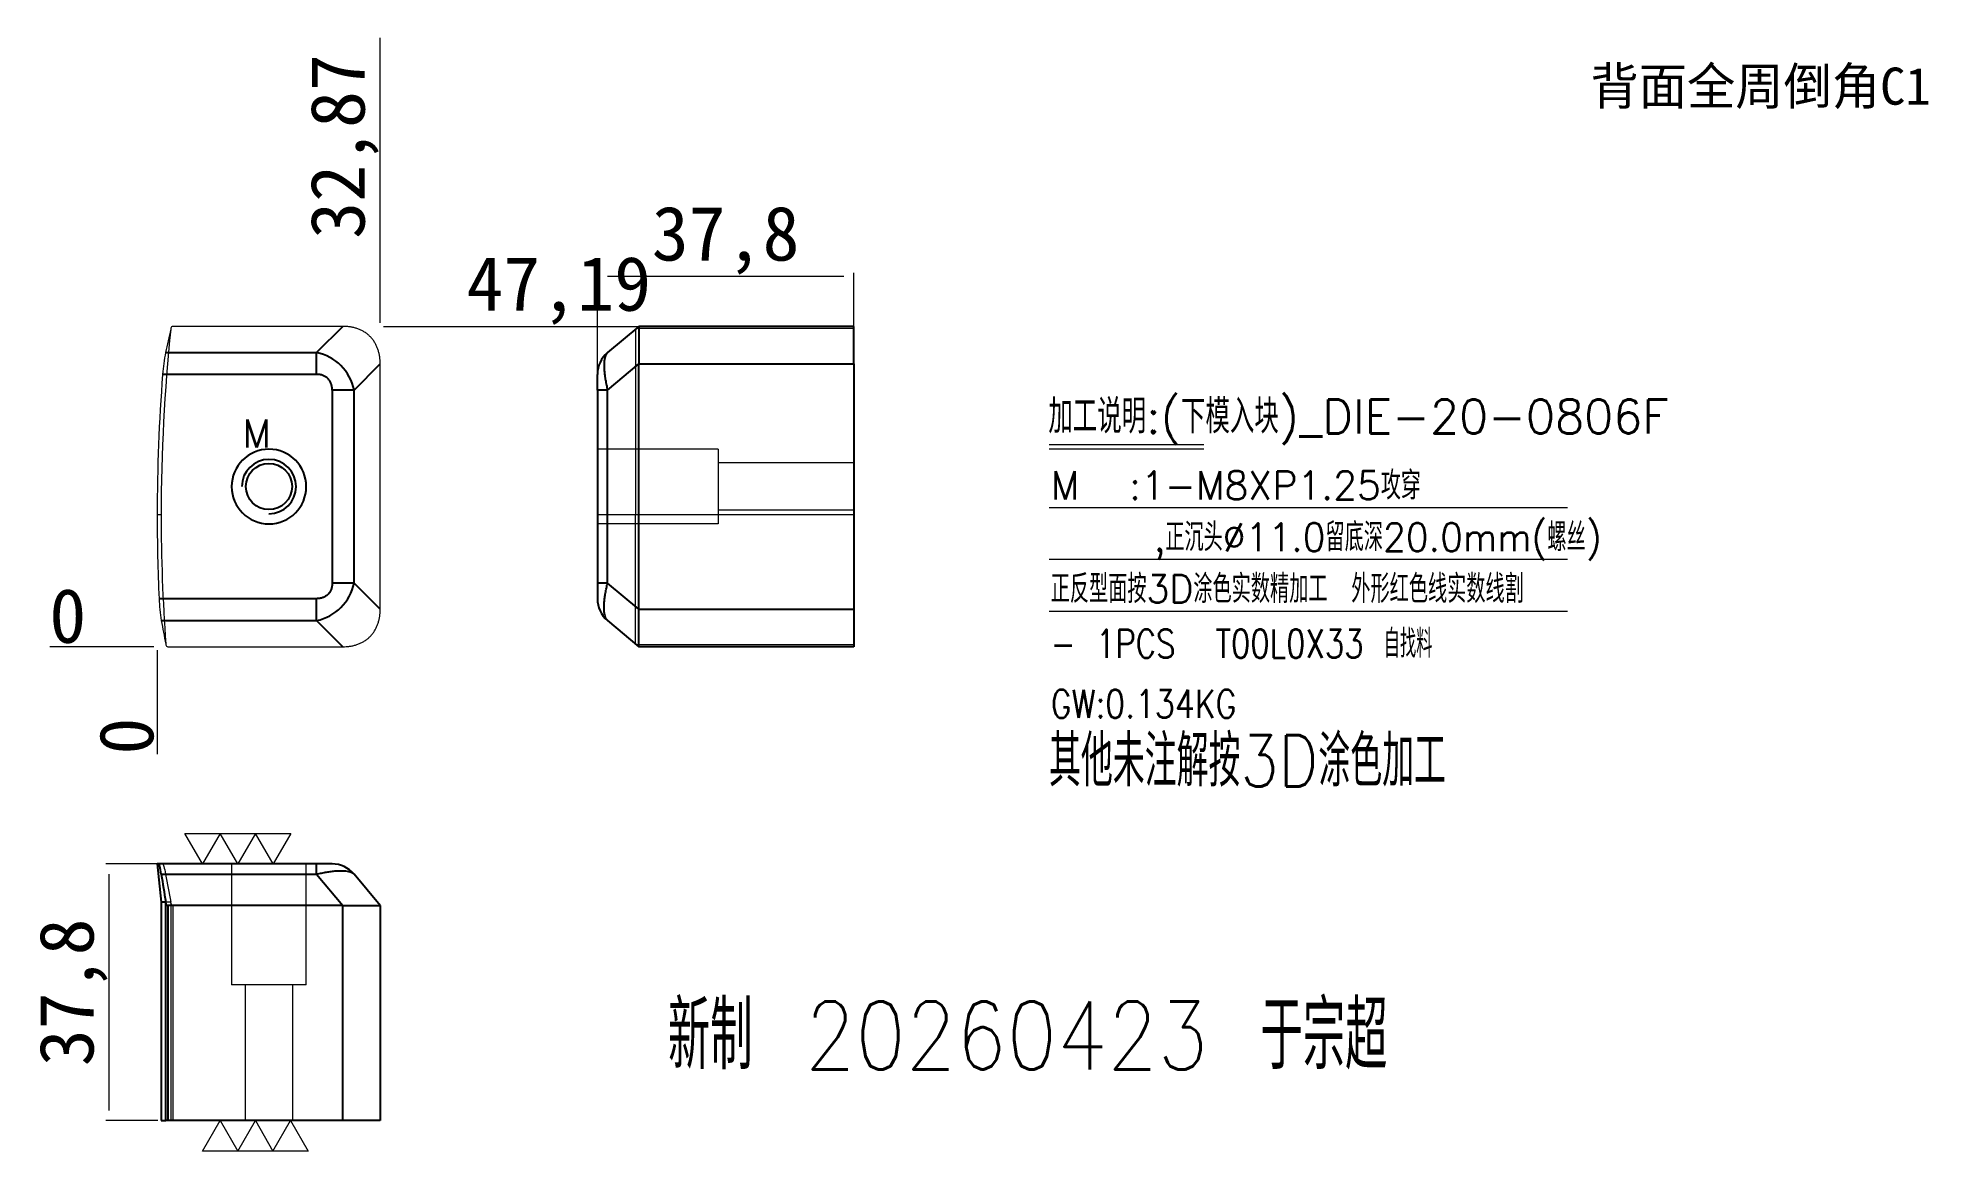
# Model space of a CAD drawing. Header units: millimetres. Extents: x 13288 to 13567, y 41972 to 42136.
import ezdxf
from ezdxf.enums import TextEntityAlignment as Align

# ---------------------------------------------------------------- set-up
doc = ezdxf.new("R2010")
doc.units = ezdxf.units.MM
doc.linetypes.add('DASHED', pattern=[0])
doc.layers.add('29', color=7, linetype='Continuous', true_color=0xffffff)
doc.layers.add('dim', color=4, linetype='Continuous')
doc.styles.add('_PUG_ERP', font='txt')
doc.styles.add('chinesef_fs', font='txt.shx', dxfattribs={"bigfont": 'gbcbig.shx'})
doc.dimstyles.new('_PUG_ERP', dxfattribs={"dimtxt": 8, "dimasz": 1.5, "dimexe": 0.5, "dimexo": 0.5, "dimgap": 0.5, "dimtad": 1, "dimtxsty": '_PUG_ERP', "dimblk": 'CLOSEDBLANK', "dimcen": 0, "dimclrd": 4, "dimclre": 4, "dimclrt": 3, "dimazin": 3, "dimtfac": 1, "dimtmove": 0, "dimatfit": 3, "dimldrblk": 'CLOSEDBLANK', "dimlwd": 9, "dimlwe": 9})

# ---------------------------------------------------------------- blocks, each defined once
blk = doc.blocks.new('*D733')
at = {"layer": 'Defpoints', "color": 0}
for p in [(13298.57, 42014.71), (13307.54, 42014.71), (13306.24, 41976.9)]:
    blk.add_point(p, dxfattribs=at)
at = {"layer": 'dim', "color": 4, "lineweight": 9}
for p, q in [((13307.04, 42014.71), (13298.07, 42014.71)), ((13298.57, 41978.4), (13298.57, 42013.21)), ((13305.74, 41976.9), (13298.07, 41976.9))]:
    blk.add_line(p, q, dxfattribs=at)
at = {"layer": 'dim', "color": 3, "lineweight": 13, "insert": (13293.31, 41995.8), "char_height": 8, "attachment_point": 5, "rotation": 90, "style": '_PUG_ERP'}
blk.add_mtext('37,8', dxfattribs=at)
blk = doc.blocks.new('_ClosedBlank')
blk = doc.blocks.new('*D734')
at = {"layer": 'Defpoints', "color": 0}
for p in [(13408.32, 42101.29), (13408.32, 42091.71), (13370.52, 42085.67)]:
    blk.add_point(p, dxfattribs=at)
at = {"layer": 'dim', "color": 4, "lineweight": 9}
for p, q in [((13370.52, 42086.17), (13370.52, 42101.79)), ((13408.32, 42092.21), (13408.32, 42101.79)), ((13372.02, 42101.29), (13406.82, 42101.29))]:
    blk.add_line(p, q, dxfattribs=at)
at = {"layer": 'dim', "color": 3, "lineweight": 13, "insert": (13389.42, 42106.55), "char_height": 8, "attachment_point": 5, "style": '_PUG_ERP'}
blk.add_mtext('37,8', dxfattribs=at)
blk = doc.blocks.new('*D735')
at = {"layer": 'Defpoints', "color": 0}
for p in [(13338.52, 42093.9), (13348.52, 42093.9), (13305.65, 42046.71)]:
    blk.add_point(p, dxfattribs=at)
at = {"layer": 'dim', "color": 4, "lineweight": 9}
for p, q in [((13339.02, 42093.9), (13342.52, 42093.9)), ((13342.52, 42093.9), (13345.52, 42093.9)), ((13345.52, 42093.9), (13380.64, 42093.9))]:
    blk.add_line(p, q, dxfattribs=at)
at = {"layer": 'dim', "color": 3, "lineweight": 13, "insert": (13364.83, 42099.16), "char_height": 8, "attachment_point": 5, "style": '_PUG_ERP'}
blk.add_mtext('47,19', dxfattribs=at)
blk = doc.blocks.new('*D736')
at = {"layer": 'Defpoints', "color": 0}
for p in [(13295.65, 42046.71), (13305.65, 42046.71), (13305.65, 42046.71)]:
    blk.add_point(p, dxfattribs=at)
at = {"layer": 'dim', "color": 4, "lineweight": 9}
blk.add_line((13305.15, 42046.71), (13289.81, 42046.71), dxfattribs=at)
at = {"layer": 'dim', "color": 3, "lineweight": 13, "insert": (13292.48, 42051.21), "char_height": 8, "attachment_point": 5, "style": '_PUG_ERP'}
blk.add_mtext('0', dxfattribs=at)
blk = doc.blocks.new('*D737')
at = {"layer": 'Defpoints', "color": 0}
for p in [(13305.65, 42046.71), (13305.65, 42046.71), (13305.65, 42036.71)]:
    blk.add_point(p, dxfattribs=at)
at = {"layer": 'dim', "color": 4, "lineweight": 9}
blk.add_line((13305.65, 42046.21), (13305.65, 42030.87), dxfattribs=at)
at = {"layer": 'dim', "color": 3, "lineweight": 13, "insert": (13301.15, 42033.54), "char_height": 8, "attachment_point": 5, "rotation": 90, "style": '_PUG_ERP'}
blk.add_mtext('0', dxfattribs=at)
blk = doc.blocks.new('*D738')
at = {"layer": 'Defpoints', "color": 0}
for p in [(13338.52, 42103.9), (13338.52, 42093.9), (13305.65, 42046.71)]:
    blk.add_point(p, dxfattribs=at)
at = {"layer": 'dim', "color": 4, "lineweight": 9}
for p, q in [((13338.52, 42100.9), (13338.52, 42136.4)), ((13338.52, 42097.9), (13338.52, 42100.9)), ((13338.52, 42094.4), (13338.52, 42097.9))]:
    blk.add_line(p, q, dxfattribs=at)
at = {"layer": 'dim', "color": 3, "lineweight": 13, "insert": (13333.26, 42120.4), "char_height": 8, "attachment_point": 5, "rotation": 90, "style": '_PUG_ERP'}
blk.add_mtext('32,87', dxfattribs=at)

msp = doc.modelspace()

# ---------------------------------------------------------------- linework, layer by layer
at = {"layer": '29', "color": 253, "linetype": 'Continuous', "lineweight": 25, "ltscale": 0.3}
for p, q in [((13333.002, 42093.897), (13329.142, 42090.037)), ((13376.618, 42093.897), (13372.018, 42090.037)), ((13408.321, 42093.897), (13376.618, 42093.897)), ((13376.618, 42093.897), (13376.618, 42088.382)), ((13408.321, 42088.382), (13408.321, 42093.897)), ((13306.883, 42090.037), (13329.142, 42090.037)), ((13329.142, 42086.82), (13329.142, 42090.037)), ((13334.657, 42084.522), (13338.517, 42088.382)), ((13372.018, 42084.522), (13376.618, 42088.382)), ((13376.618, 42088.382), (13408.321, 42088.382)), ((13376.618, 42052.222), (13376.618, 42088.382)), ((13408.321, 42088.382), (13408.321, 42052.222)), ((13329.142, 42086.82), (13306.454, 42086.82)), ((13370.518, 42084.522), (13370.518, 42086.82)), ((13334.657, 42084.522), (13331.44, 42084.522)), ((13331.44, 42084.522), (13331.44, 42056.081)), ((13334.657, 42056.081), (13334.657, 42084.522)), ((13372.018, 42084.522), (13370.518, 42084.522)), ((13370.518, 42084.522), (13370.518, 42056.081)), ((13372.018, 42056.081), (13372.018, 42084.522)), ((13334.657, 42056.081), (13331.44, 42056.081)), ((13338.517, 42052.222), (13334.657, 42056.081)), ((13372.018, 42056.081), (13370.518, 42056.081)), ((13370.518, 42056.081), (13370.518, 42053.783)), ((13376.618, 42052.222), (13372.018, 42056.081)), ((13329.142, 42053.783), (13305.933, 42053.783)), ((13329.142, 42050.566), (13329.142, 42053.783)), ((13376.618, 42046.706), (13376.618, 42052.222)), ((13376.618, 42052.222), (13408.321, 42052.222)), ((13408.321, 42052.222), (13408.321, 42046.706)), ((13306.26, 42050.566), (13329.142, 42050.566)), ((13329.142, 42050.566), (13333.002, 42046.706)), ((13372.018, 42050.566), (13376.618, 42046.706)), ((13408.321, 42046.706), (13376.618, 42046.706)), ((13305.933, 42014.706), (13305.646, 42014.706)), ((13305.646, 42014.706), (13306.237, 42009.084)), ((13329.142, 42014.706), (13305.933, 42014.706)), ((13306.26, 42013.205), (13329.142, 42013.205)), ((13329.142, 42013.205), (13329.142, 42014.706)), ((13331.44, 42014.706), (13329.142, 42014.706)), ((13329.142, 42013.205), (13333.002, 42008.606)), ((13338.517, 42008.606), (13334.657, 42013.205)), ((13306.92, 42009.084), (13306.237, 42009.084)), ((13306.237, 42009.084), (13306.237, 41976.902)), ((13306.929, 42008.937), (13306.92, 42009.084)), ((13306.929, 41976.902), (13306.929, 42008.937)), ((13307.228, 42008.606), (13307.228, 41976.902)), ((13333.002, 42008.606), (13307.228, 42008.606)), ((13333.002, 41976.902), (13333.002, 42008.606)), ((13333.002, 42008.606), (13338.517, 42008.606)), ((13338.517, 42008.606), (13338.517, 41976.902)), ((13306.237, 41976.902), (13306.929, 41976.902)), ((13307.228, 41976.902), (13306.929, 41976.902)), ((13333.002, 41976.902), (13307.228, 41976.902)), ((13338.517, 41976.902), (13333.002, 41976.902))]:
    msp.add_line(p, q, dxfattribs=at)
at = {"layer": '29', "color": 253, "linetype": 'DASHED', "lineweight": 18, "ltscale": 0.3}
for p, q in [((13376.139, 42093.496), (13376.139, 42066.168)), ((13376.297, 42093.628), (13408.321, 42093.628)), ((13388.318, 42075.802), (13370.518, 42075.802)), ((13388.318, 42075.802), (13388.318, 42070.302)), ((13408.321, 42073.805), (13388.318, 42073.805)), ((13388.318, 42070.302), (13388.318, 42064.802)), ((13305.646, 42066.159), (13306.237, 42066.168)), ((13370.518, 42066.159), (13376.139, 42066.168)), ((13376.139, 42066.168), (13408.321, 42066.169)), ((13376.139, 42047.108), (13376.139, 42066.168)), ((13408.321, 42066.798), (13388.318, 42066.798)), ((13388.318, 42064.802), (13370.518, 42064.802)), ((13408.321, 42046.985), (13376.286, 42046.985)), ((13316.622, 42014.706), (13316.622, 41996.906)), ((13327.622, 41996.906), (13327.622, 42014.706)), ((13307.654, 42009.084), (13306.92, 42009.084)), ((13307.667, 42008.926), (13307.654, 42009.084)), ((13307.667, 42008.926), (13307.667, 41976.902)), ((13307.966, 42008.606), (13307.966, 41976.902)), ((13327.622, 41996.906), (13316.622, 41996.906)), ((13318.618, 41996.906), (13318.618, 41976.902)), ((13325.625, 41976.902), (13325.625, 41996.906))]:
    msp.add_line(p, q, dxfattribs=at)
at = {"layer": '29', "color": 1, "lineweight": 13}
msp.add_lwpolyline([(13338.517, 42052.222), (13338.517, 42088.382, 0.0099838), (13338.511, 42088.685, 0.0175353), (13338.474, 42089.184, 0.019013), (13338.4, 42089.678, 0.0205818), (13338.288, 42090.165, 0.0221857), (13338.134, 42090.641, 0.0237335), (13337.938, 42091.101, 0.0251093), (13337.697, 42091.539, 0.0261755), (13337.413, 42091.95, 0.0268045), (13337.087, 42092.329, 0.0269112), (13336.723, 42092.67, 0.0264806), (13336.324, 42092.971, 0.0255725), (13335.895, 42093.229, 0.0243017), (13335.443, 42093.442, 0.0228051), (13334.974, 42093.613, 0.021211), (13334.49, 42093.741, 0.0196203), (13333.998, 42093.829, 0.0181019), (13333.501, 42093.881, 0.0166959), (13333.002, 42093.897), (13307.966, 42093.897, 0.3841097), (13307.667, 42093.628), (13307.654, 42093.496, 0.0032128), (13306.883, 42090.037, 0.031408), (13306.454, 42086.82, 0.0194743), (13305.646, 42066.158, 0.0116356), (13305.933, 42053.783, 0.031569), (13306.26, 42050.566, 0.0032155), (13306.92, 42047.108), (13306.929, 42046.985, 0.3932), (13307.228, 42046.706), (13333.002, 42046.706, 0.0166959), (13333.501, 42046.723, 0.0181019), (13333.998, 42046.774, 0.0196203), (13334.49, 42046.862, 0.021211), (13334.974, 42046.991, 0.0228051), (13335.443, 42047.161, 0.0243017), (13335.895, 42047.375, 0.0255725), (13336.324, 42047.632, 0.0264806), (13336.723, 42047.933, 0.0269112), (13337.087, 42048.275, 0.0268045), (13337.413, 42048.653, 0.0261755), (13337.697, 42049.065, 0.0251093), (13337.938, 42049.503, 0.0237335), (13338.134, 42049.962, 0.0221857), (13338.288, 42050.438, 0.0205818), (13338.4, 42050.925, 0.019013), (13338.474, 42051.419, 0.0175353), (13338.511, 42051.918, 0.0099838)], format="xyb", close=True, dxfattribs=at)
at = {"layer": '29', "color": 6, "linetype": 'Continuous', "lineweight": 25, "ltscale": 0.3}
msp.add_circle((13322.122, 42070.302), 3.4, dxfattribs=at)
at = {"layer": '29', "color": 6, "linetype": 'DASHED', "lineweight": 18, "ltscale": 0.3}
for centre, radius, start, end in [((13571.49, 42066.119), 265.253, 174.07601, 179.98933), ((13571.4, 42066.132), 265.163, 179.99206, 184.11424)]:
    msp.add_arc(centre, radius, start, end, dxfattribs=at)
at = {"layer": '29', "color": 253, "linetype": 'Continuous', "lineweight": 25, "ltscale": 0.3}
for centre, radius, start, end in [((13327.73, 42083.11), 7.07, 11.52202, 78.47798), ((13374.718, 42086.82), 4.2, 130, 180), ((13327.73, 42057.494), 7.07, 281.52202, 348.47798), ((13374.718, 42053.783), 4.2, 180, 230), ((13684.485, 42071.658), 382.715, 188.78528, 189.41015), ((13331.44, 42010.506), 4.2, 40, 90), ((13307.257, 42008.932), 0.328, 179.0861, 265.01778)]:
    msp.add_arc(centre, radius, start, end, dxfattribs=at)
at = {"layer": '29', "color": 6, "linetype": 'Continuous', "lineweight": 25, "ltscale": 0.3}
for radius, start, end in [(5.5, 0, 180), (4, 270, 180), (5.5, 180, 0)]:
    msp.add_arc((13322.122, 42070.302), radius, start, end, dxfattribs=at)
at = {"layer": '29', "color": 253, "linetype": 'DASHED', "lineweight": 18, "ltscale": 0.3}
for centre, radius, start, end in [((13684.094, 42081.608), 383.363, 190.27826, 190.90487), ((13307.993, 42008.93), 0.326, 180.69649, 265.21747)]:
    msp.add_arc(centre, radius, start, end, dxfattribs=at)
at = {"layer": '29', "color": 253, "linetype": 'Continuous', "lineweight": 25, "ltscale": 0.3}
for points, weights in [([(13372.018, 42090.037), (13370.897, 42089.097), (13372.018, 42084.522)], [1, 0.840587863096, 1]), ([(13331.44, 42084.522), (13331.44, 42086.82), (13329.142, 42086.82)], [1, 0.840587863097, 1]), ([(13331.44, 42056.081), (13331.44, 42053.783), (13329.142, 42053.783)], [1, 0.840587863097, 1]), ([(13372.018, 42050.566), (13370.897, 42051.506), (13372.018, 42056.081)], [1, 0.840587863096, 1]), ([(13329.142, 42013.205), (13333.717, 42014.326), (13334.657, 42013.205)], [1, 0.840587863096, 1])]:
    msp.add_rational_spline(points, weights, degree=2, dxfattribs=at)
msp.add_open_spline([(13306.26, 42013.205), (13306.188, 42013.671), (13306.052, 42014.433), (13305.962, 42014.706), (13305.933, 42014.706)], degree=3, dxfattribs=at)
at = {"layer": '29', "color": 253, "linetype": 'DASHED', "lineweight": 18, "ltscale": 0.3}
msp.add_open_spline([(13306.454, 42014.706), (13306.501, 42014.706), (13306.631, 42014.432), (13306.798, 42013.671), (13306.883, 42013.205)], degree=3, dxfattribs=at)
at = {"layer": 'dim', "color": 8, "linetype": 'Continuous', "lineweight": 18}
for p, q in [((13437.096, 42076.494), (13459.896, 42076.494)), ((13437.096, 42075.862), (13459.896, 42075.862)), ((13437.096, 42067.196), (13513.473, 42067.196)), ((13437.096, 42059.581), (13513.473, 42059.581)), ((13437.096, 42051.967), (13513.473, 42051.967))]:
    msp.add_line(p, q, dxfattribs=at)
at = {"layer": 'dim', "lineweight": 13}
for points in [[(13325.332, 42019.206), (13322.734, 42014.706), (13320.136, 42019.206), (13317.538, 42014.706), (13314.94, 42019.206), (13312.341, 42014.706), (13309.743, 42019.206), (13325.332, 42019.206)], [(13312.321, 41972.402), (13314.919, 41976.902), (13317.517, 41972.402), (13320.115, 41976.902), (13322.713, 41972.402), (13325.311, 41976.902), (13327.909, 41972.402), (13312.321, 41972.402)]]:
    msp.add_lwpolyline(points, close=True, dxfattribs=at)

# ---------------------------------------------------------------- texts
at = {"layer": 'dim'}
msp.add_text('背面全周倒角C1', height=5.4714, dxfattribs=at).set_placement((13541.917, 42129.391), align=Align.MIDDLE)
at = {"layer": 'dim', "color": 4, "lineweight": 13, "style": 'chinesef_fs'}
msp.add_text('加工说明:(下模入块)_DIE-20-0806F ', height=5, dxfattribs=at).set_placement((13436.976, 42078.137))
for s, width, p in [('M', 0.9866, (13318.2, 42076.038)), ('M  :1-M8XP1.25攻穿', 0.9866, (13437.316, 42068.386)), ('    ,正沉头%%c11.0留底深20.0mm(螺丝)', 0.9432, (13437.316, 42060.771)), ('正反型面按3D涂色实数精加工 外形红色线实数线割', 0.9432, (13437.316, 42053.157)), ('- 1PCS  T00L0X33 自找料', 0.7996, (13437.316, 42045.087)), ('GW:0.134KG ', 0.8211, (13437.316, 42036.21))]:
    msp.add_text(s, height=4.16, dxfattribs=dict(at, width=width)).set_placement(p)
at = {"layer": 'dim', "color": 21, "lineweight": 13, "style": 'chinesef_fs', "width": 0.8663}
msp.add_text('其他未注解按3D涂色加工', height=7.54, dxfattribs=at).set_placement((13437.063, 42026.121))
at = {"layer": 'dim', "color": 6, "lineweight": 13, "style": 'chinesef_fs', "width": 0.8663}
msp.add_text('新制 20260423 于宗超', height=10, dxfattribs=at).set_placement((13380.909, 41984.454))

# ---------------------------------------------------------------- dimensions: what is measured, and where the dimension line sits
at = {"layer": 'dim', "lineweight": 13}
for feature_location, offset, dtype, origin, picture, middle in [((13338.517, 42093.897), (0, 10), 1, (13305.646, 42046.706), '*D738', (13333.255, 42120.397)), ((13338.517, 42093.897), (10, 0), 0, (13305.646, 42046.706), '*D735', (13364.827, 42099.159)), ((13305.646183421, 42046.706178666), (-10, 0), 0, (13305.646183421, 42046.706178666), '*D736', (13292.479516754, 42051.206178666)), ((13305.646183421, 42046.706178666), (0, -10), 1, (13305.646183421, 42046.706178666), '*D737', (13301.146183421, 42033.539512))]:
    dim = msp.add_ordinate_dim(feature_location=feature_location, offset=offset, dtype=dtype, origin=origin, dimstyle='_PUG_ERP', dxfattribs=at)
    dim.commit()
    dim.dimension.update_dxf_attribs({"geometry": picture, "text_midpoint": middle})
dim = msp.add_linear_dim(base=(13408.321, 42101.291), p1=(13370.518, 42085.671), p2=(13408.321, 42091.714), dimstyle='_PUG_ERP', dxfattribs=at)
dim.commit()
dim.dimension.update_dxf_attribs({"geometry": '*D734', "text_midpoint": (13389.419, 42106.553)})
dim = msp.add_linear_dim(base=(13298.572, 42014.706), p1=(13306.237, 41976.902), p2=(13307.537, 42014.706), angle=90, dimstyle='_PUG_ERP', dxfattribs=at)
dim.commit()
dim.dimension.update_dxf_attribs({"geometry": '*D733', "text_midpoint": (13293.31, 41995.804)})

doc.saveas('drawing.dxf')
